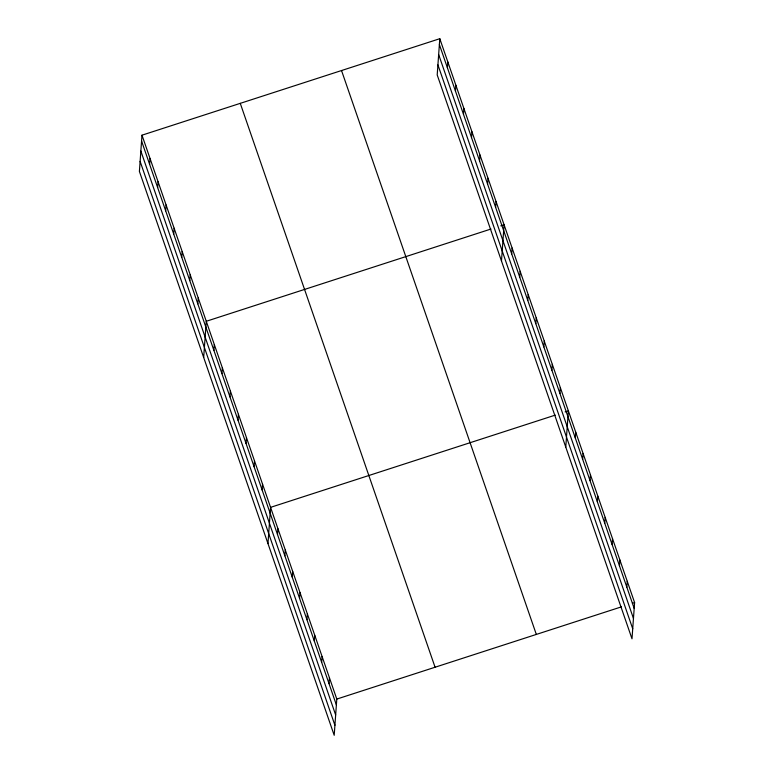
<?xml version="1.0" encoding="UTF-8"?>
<svg xmlns="http://www.w3.org/2000/svg" width="774" height="774" viewBox="0 0 774 774"><rect width="100%" height="100%" fill="white"/><g stroke="black" fill="none" stroke-linecap="round" stroke-linejoin="round"><path stroke-width="1.16" d="M141.99 135.189L139.397 171.412L334.204 735.3L336.796 699.077L141.99 135.189L439.796 38.7L634.603 602.588L632 638.811L437.204 74.923L439.796 38.7M149.614 164.301L150.03 158.447M157.644 187.56L158.07 181.716M165.684 210.828L166.1 204.975M173.715 234.087L174.14 228.233M181.755 257.345L182.171 251.492M189.785 280.604L190.21 274.751M197.825 303.863L198.241 298.009M203.678 357.491L206.281 321.278L490.977 229.027M213.895 350.39L214.311 344.536M221.935 373.649L222.351 367.795M229.965 396.907L230.381 391.054M238.005 420.166L238.421 414.313M246.035 443.425L246.461 437.571M254.075 466.683L254.491 460.84M262.105 489.952L262.531 484.098M267.968 543.58L270.561 507.357L555.268 415.116M277.498 534.515L277.924 528.661M284.861 555.809L285.277 549.966M292.224 577.114L292.64 571.26M299.577 598.418L300.002 592.565M306.939 619.722L307.355 613.869M314.302 641.027L314.718 635.173M321.655 662.321L322.081 656.478M329.018 683.626L329.434 677.772M447.42 67.812L447.836 61.959M455.451 91.071L455.876 85.217M463.491 114.329L463.907 108.486M471.521 137.598L471.947 131.744M479.561 160.857L479.977 155.003M487.591 184.115L488.017 178.262M495.631 207.374L496.047 201.521M501.484 261.002L504.087 224.779L500.807 225.844M511.701 253.891L512.117 248.048M519.741 277.16L520.157 271.306M527.771 300.418L528.187 294.565M535.811 323.677L536.227 317.824M543.841 346.936L544.267 341.082M551.881 370.195L552.297 364.341M559.912 393.453L560.337 387.61M565.775 447.091L568.368 410.868L565.097 411.923M575.305 438.016L575.73 432.173M582.667 459.321L583.083 453.467M590.03 480.625L590.446 474.772M597.383 501.929L597.809 496.076M604.746 523.234L605.162 517.38M612.108 544.528L612.524 538.685M619.461 565.833L619.887 559.979M626.824 587.137L627.24 581.284M336.796 699.077L621.493 606.835M632.416 603.294L634.603 602.588M439.38 44.553L634.187 608.441M438.664 54.577L633.461 618.465M437.92 64.9L632.726 628.788M341.528 70.54L536.324 634.428M240.269 103.348L435.075 667.236M141.574 141.042L336.38 704.93M140.858 151.065L335.655 714.953M140.113 161.389L334.919 725.277"/></g></svg>
